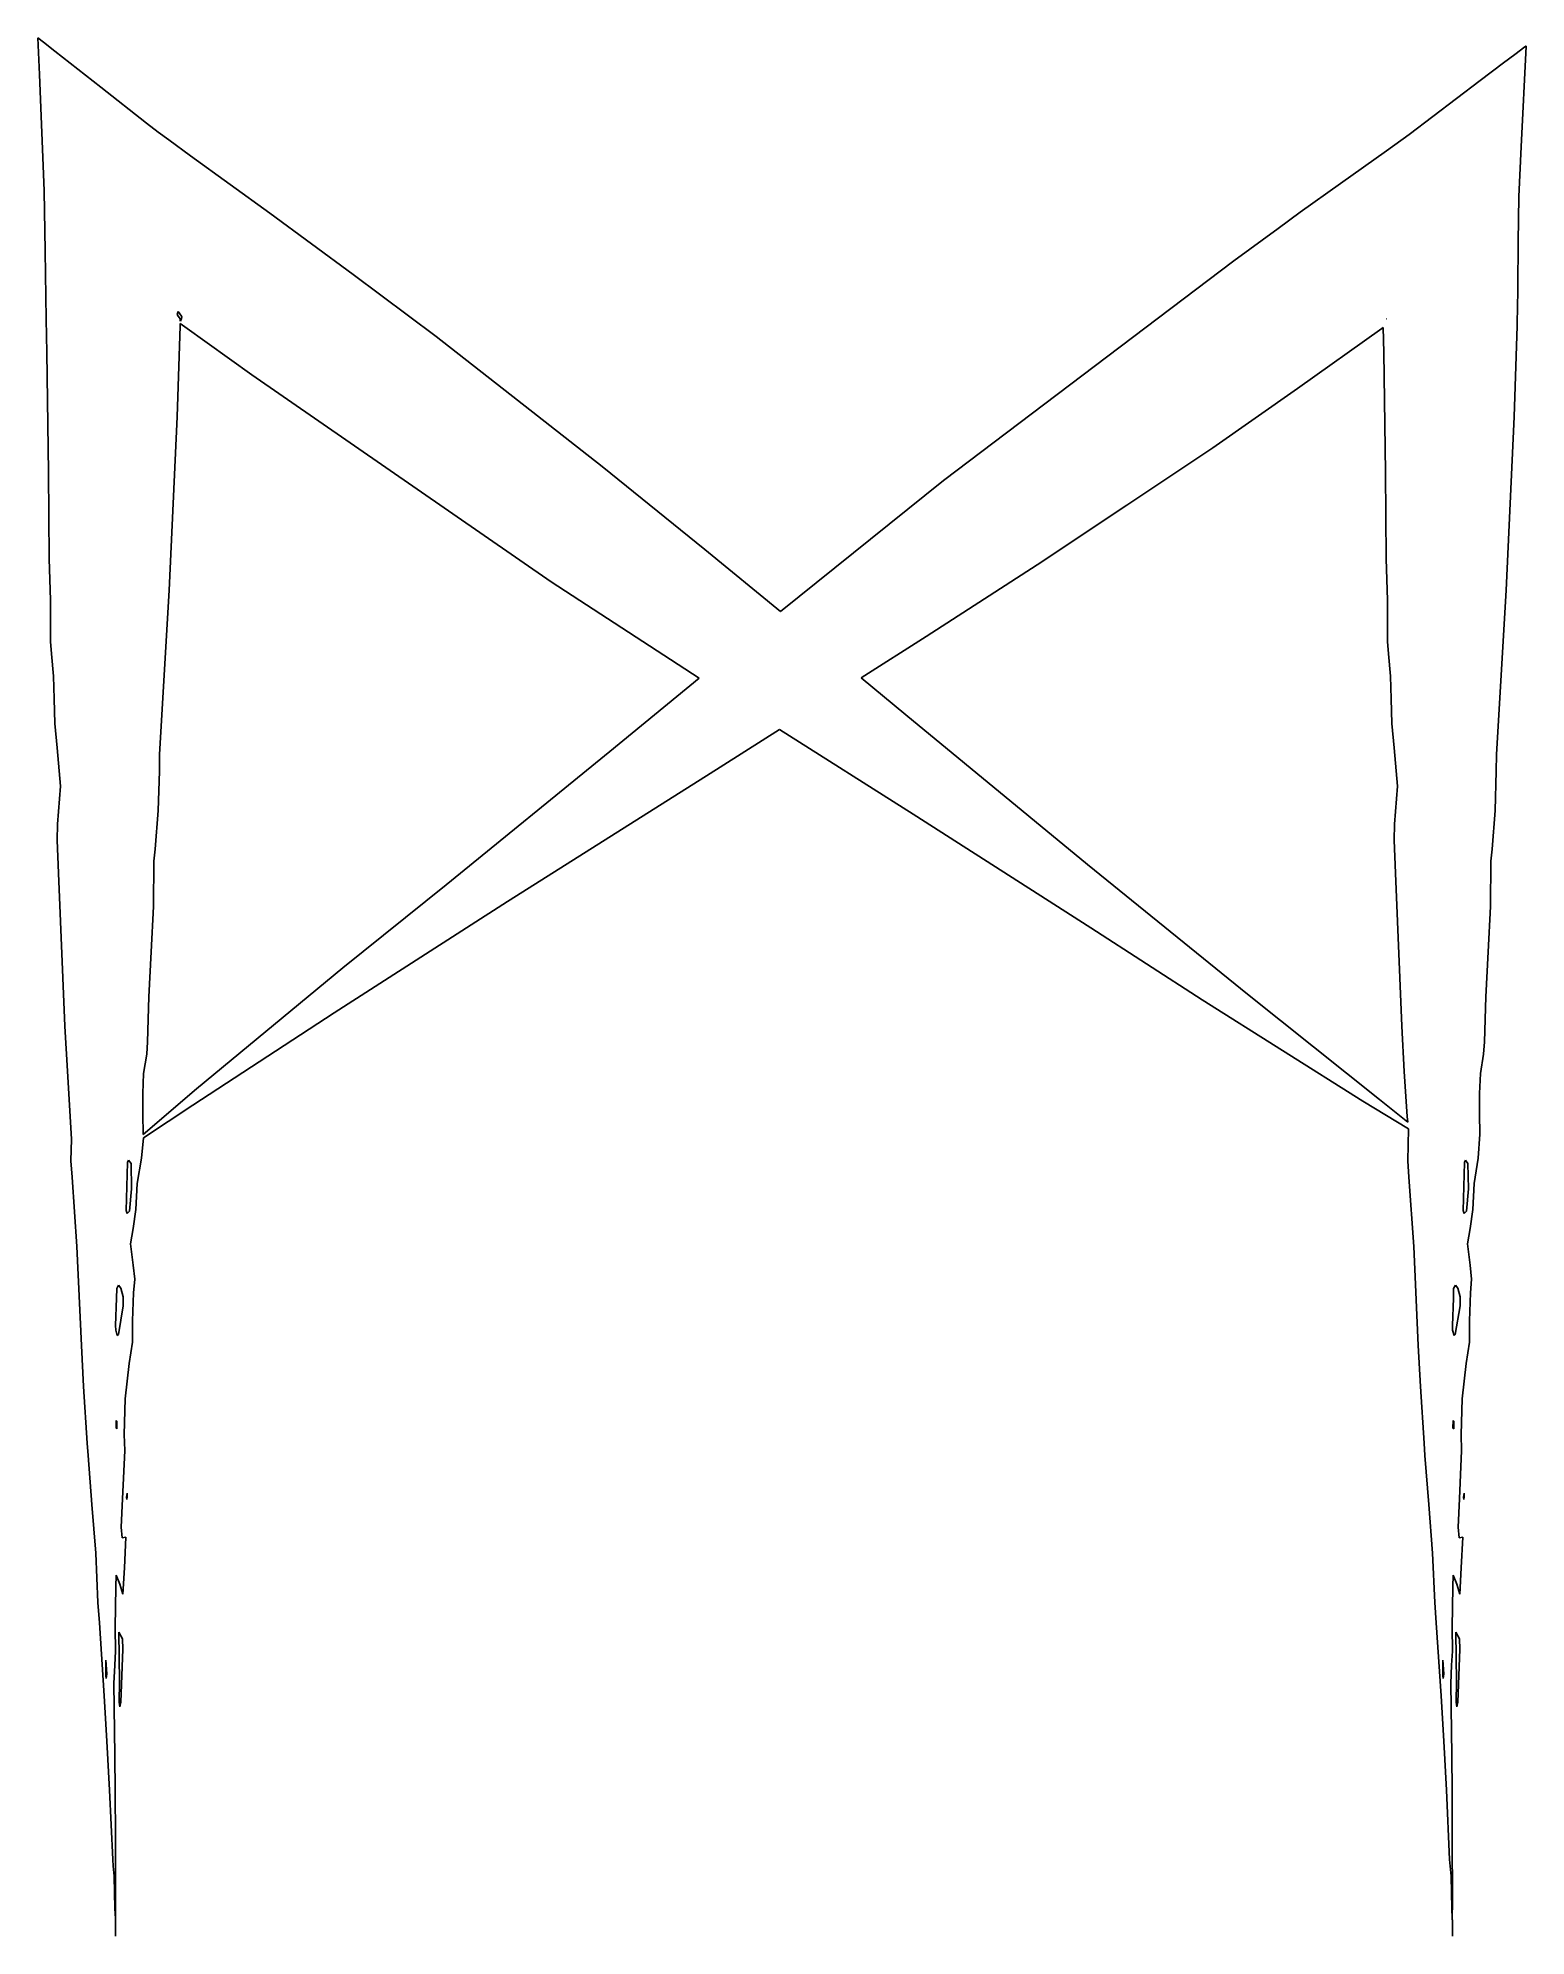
# Model space of a CAD drawing. Extents: x 0 to 93, y 0 to 119.
import ezdxf

# ---------------------------------------------------------------- set-up
doc = ezdxf.new("R2010")
doc.units = 0

msp = doc.modelspace()

# ---------------------------------------------------------------- linework, layer by layer
at = {"layer": 'Layer 1'}
for p, q in [((0.351663, 118.779), (0, 119.047)), ((0, 119.047), (0.018909, 118.59)), ((0.018909, 118.59), (0.094731, 116.76)), ((1.06906, 118.217), (0.351663, 118.779)), ((3.940354, 115.964352), (1.06906, 118.217)), ((92.623913, 118.01916), (91.902539, 117.478036)), ((92.982671, 118.287666), (92.623913, 118.01916)), ((93.161552, 118.42136), (92.982671, 118.287666)), ((93.027006, 112.226929), (93.326508, 118.527959)), ((93.250929, 118.488083), (93.161552, 118.42136)), ((93.3179, 118.538), (93.250929, 118.488083)), ((93.326508, 118.527959), (93.3179, 118.538)), ((93.3179, 118.538), (93.3179, 118.538)), ((0.094731, 116.76), (0.394484, 109.456)), ((91.902539, 117.478036), (90.446099, 116.380356)), ((6.813894, 113.710242), (3.940354, 115.964352)), ((90.446099, 116.380356), (87.4875, 114.132)), ((7.53203, 113.147709), (6.813894, 113.710242)), ((8.21282, 112.653256), (7.53203, 113.147709)), ((87.4875, 114.132), (85.99347, 112.99174)), ((9.57478, 111.664), (8.21282, 112.653256)), ((84.56627, 111.97871), (81.69323, 109.92775)), ((85.99347, 112.99174), (84.56627, 111.97871)), ((92.874888, 109.109649), (93.027006, 112.226929)), ((14.5411, 108.055), (9.57478, 111.664)), ((81.69323, 109.92775), (79.17023, 108.11716)), ((0.394484, 109.456), (0.449627, 105.67499)), ((92.837793, 106.244699), (92.874888, 109.109649)), ((19.7637, 104.21), (14.5411, 108.055)), ((77.77815, 107.1096), (75.00631, 105.0778)), ((79.17023, 108.11716), (77.77815, 107.1096)), ((92.800697, 103.403289), (92.837793, 106.244699)), ((0.449627, 105.67499), (0.51523, 101.40712)), ((75.00631, 105.0778), (56.7958, 91.3102)), ((24.96506, 100.33652), (19.7637, 104.21)), ((92.782026, 101.991539), (92.800697, 103.403289)), ((0.51523, 101.40712), (0.566518, 99.33338)), ((8.72446, 101.704496), (8.7512, 101.777)), ((8.801391, 101.612254), (8.72446, 101.704496)), ((8.7512, 101.777), (8.751212, 101.77695)), ((8.751212, 101.77695), (8.796026, 101.889359)), ((8.796026, 101.889359), (9.00167, 101.598569)), ((8.876578, 101.498236), (8.801391, 101.612254)), ((8.922388, 101.415954), (8.876578, 101.498236)), ((8.917288, 100.989112), (8.921646, 101.148567)), ((8.921646, 101.148567), (9.219904, 100.929602)), ((8.92687, 101.345371), (8.922388, 101.415954)), ((8.938195, 101.290972), (8.92687, 101.345371)), ((9.00106, 101.459772), (8.938195, 101.290972)), ((9.023966, 101.554503), (9.00106, 101.459772)), ((9.00167, 101.598569), (9.023966, 101.554503)), ((84.57055, 101.431412), (84.5505, 101.446)), ((84.5505, 101.446), (84.550512, 101.44585)), ((84.550512, 101.44585), (84.57055, 101.431412)), ((92.763103, 100.988962), (92.772566, 101.345228)), ((92.772566, 101.345228), (92.782026, 101.991539)), ((8.733561, 95.291332), (8.917288, 100.989112)), ((9.219904, 100.929602), (10.612614, 99.923042)), ((30.07031, 96.34513), (24.96506, 100.33652)), ((78.985087, 97.07612), (84.2715, 100.832)), ((84.2715, 100.832), (84.373326, 100.904946)), ((84.373326, 100.904946), (84.41229, 99.333366)), ((92.579376, 95.291182), (92.763103, 100.988962)), ((0.566518, 99.33338), (0.66822, 91.825)), ((10.612614, 99.923042), (13.4102, 97.9266)), ((84.41229, 99.333366), (84.513992, 91.824986)), ((13.4102, 97.9266), (32.1872, 84.9421)), ((73.677297, 93.34925), (78.985087, 97.07612)), ((8.233641, 84.429132), (8.733561, 95.291332)), ((35.38046, 92.18569), (30.07031, 96.34513)), ((92.079456, 84.428982), (92.579376, 95.291182)), ((68.288227, 89.75036), (73.677297, 93.34925)), ((0.66822, 91.825), (0.704816, 86.3839)), ((41.8234, 86.97051), (35.38046, 92.18569)), ((84.513992, 91.824986), (84.550466, 86.383886)), ((56.7958, 91.3102), (46.5638, 83.08892)), ((62.675337, 86.00955), (68.288227, 89.75036)), ((46.5638, 83.08892), (41.8234, 86.97051)), ((0.704816, 86.3839), (0.783474, 83.796617)), ((55.705097, 81.52347), (62.675337, 86.00955)), ((84.550466, 86.383886), (84.629169, 83.796603)), ((32.1872, 84.9421), (41.46335, 78.90721)), ((0.783474, 83.796617), (0.787721, 81.20719)), ((7.624428, 74.116332), (8.233641, 84.429132)), ((84.629169, 83.796603), (84.633369, 81.207176)), ((91.470243, 74.116182), (92.079456, 84.428982)), ((0.787721, 81.20719), (0.84797, 80.441502)), ((51.618977, 78.92615), (55.705097, 81.52347)), ((84.633369, 81.207176), (84.693745, 80.441488)), ((0.84797, 80.441502), (0.981011, 79.035742)), ((84.693745, 80.441488), (84.826784, 79.035728)), ((0.981011, 79.035742), (1.02461, 77.616262)), ((41.46335, 78.90721), (35.859, 74.3096)), ((54.430777, 76.61054), (51.618977, 78.92615)), ((84.826784, 79.035728), (84.870385, 77.616248)), ((1.02461, 77.616262), (1.067681, 76.075921)), ((84.870385, 77.616248), (84.913454, 76.075907)), ((65.815977, 67.22696), (54.430777, 76.61054)), ((1.067681, 76.075921), (1.200005, 74.534462)), ((41.918452, 72.79354), (46.511332, 75.69484)), ((46.511332, 75.69484), (54.888222, 70.38095)), ((84.913454, 76.075907), (85.045778, 74.534448)), ((1.200005, 74.534462), (1.424636, 72.14207)), ((7.615341, 73.080892), (7.624428, 74.116332)), ((35.859012, 74.30965), (25.597512, 65.94995)), ((35.859, 74.3096), (35.859012, 74.30965)), ((85.045778, 74.534448), (85.270319, 72.141931)), ((91.461031, 73.080742), (91.470243, 74.116182)), ((7.544563, 70.619927), (7.615341, 73.080892)), ((29.441952, 64.9187), (41.918452, 72.79354)), ((91.390355, 70.619777), (91.461031, 73.080742)), ((1.424636, 72.14207), (1.23063, 69.747)), ((85.270319, 72.141931), (85.076277, 69.746748)), ((7.353439, 68.180532), (7.544563, 70.619927)), ((54.888222, 70.38095), (66.040522, 63.25274)), ((91.199245, 68.180382), (91.390355, 70.619777)), ((1.23063, 69.747), (1.203743, 68.750646)), ((85.076277, 69.746748), (85.04939, 68.750394)), ((1.203743, 68.750646), (1.284904, 66.677156)), ((7.266424, 67.43165), (7.353439, 68.180532)), ((85.04939, 68.750394), (85.130551, 66.676904)), ((91.112109, 67.4315), (91.199245, 68.180382)), ((1.284904, 66.677156), (1.69171, 57.102756)), ((7.253085, 64.586206), (7.266424, 67.43165)), ((75.861177, 59.09456), (65.815977, 67.22696)), ((85.130551, 66.676904), (85.537357, 57.102504)), ((91.09883, 64.586056), (91.112109, 67.4315)), ((25.597512, 65.94995), (19.128062, 60.74212)), ((7.104474, 61.75253), (7.253085, 64.586206)), ((18.573452, 57.92481), (29.441952, 64.9187)), ((90.95028, 61.75238), (91.09883, 64.586056)), ((66.040522, 63.25274), (73.012012, 58.73903)), ((6.951485, 58.936798), (7.104474, 61.75253)), ((19.128062, 60.74212), (9.939802, 53.1542)), ((90.79723, 58.936647), (90.95028, 61.75238)), ((6.880655, 56.10902), (6.951485, 58.936798)), ((73.012012, 58.73903), (83.095212, 52.38858)), ((84.126897, 52.48905), (75.861177, 59.09456)), ((90.726337, 56.10887), (90.79723, 58.936647)), ((9.711962, 52.14275), (18.573452, 57.92481)), ((1.69171, 57.102756), (1.845944, 54.260956)), ((6.821775, 55.34358), (6.880655, 56.10902)), ((85.537357, 57.102504), (85.691716, 54.260704)), ((90.667457, 55.34343), (90.726337, 56.10887)), ((6.619648, 54.124532), (6.821775, 55.34358)), ((90.465439, 54.124382), (90.667457, 55.34343)), ((1.845944, 54.260956), (2.02719, 51.436956)), ((6.568952, 52.86291), (6.619648, 54.124532)), ((85.691716, 54.260704), (85.872838, 51.436704)), ((90.414761, 52.86276), (90.465439, 54.124382)), ((6.571564, 51.586409), (6.568952, 52.86291)), ((9.939802, 53.1542), (6.589492, 50.30244)), ((83.095212, 52.38858), (85.946592, 50.65455)), ((84.1269, 52.489), (84.126897, 52.48905)), ((85.922134, 51.064253), (84.1269, 52.489)), ((90.41705, 51.588421), (90.414761, 52.86276)), ((2.02719, 51.436956), (2.094892, 50.006984)), ((6.589492, 50.30244), (6.571564, 51.586409)), ((6.612732, 50.10137), (9.711962, 52.14275)), ((85.872838, 51.436704), (85.922134, 51.064253)), ((90.433057, 50.31959), (90.41705, 51.588421)), ((2.094892, 50.006984), (2.058311, 48.653286)), ((6.48738, 48.8273), (6.612732, 50.10137)), ((85.946592, 50.65455), (85.904143, 48.65325)), ((90.3331, 48.8273), (90.433057, 50.31959)), ((6.216539, 47.222771), (6.48738, 48.8273)), ((90.062278, 47.222724), (90.3331, 48.8273)), ((2.058311, 48.653286), (2.137979, 47.627306)), ((2.137979, 47.627306), (2.448062, 43.280896)), ((5.536964, 45.534481), (5.620366, 48.545451)), ((5.620366, 48.545451), (5.68771, 48.683254)), ((5.68771, 48.683254), (5.838335, 48.4918)), ((5.838335, 48.4918), (5.861113, 46.90067)), ((85.904143, 48.65325), (85.983687, 47.62727)), ((85.983687, 47.62727), (86.293894, 43.28086)), ((89.382651, 45.534531), (89.466188, 48.545501)), ((89.466188, 48.545501), (89.533408, 48.683304)), ((89.533408, 48.683304), (89.684033, 48.49185)), ((89.684033, 48.49185), (89.706935, 46.90072)), ((5.861113, 46.90067), (5.74385, 45.4885)), ((6.137957, 45.597442), (6.216539, 47.222771)), ((89.706935, 46.90072), (89.5897, 45.4885)), ((89.983635, 45.597355), (90.062278, 47.222724)), ((5.591238, 45.347261), (5.536964, 45.534481)), ((5.743852, 45.48855), (5.591238, 45.347261)), ((5.74385, 45.4885), (5.743852, 45.48855)), ((5.97912, 44.398062), (6.137957, 45.597442)), ((89.437049, 45.347311), (89.382651, 45.534531)), ((89.589663, 45.4886), (89.437049, 45.347311)), ((89.5897, 45.4885), (89.589663, 45.4886)), ((89.824798, 44.397975), (89.983635, 45.597355)), ((5.805966, 43.4398), (5.97912, 44.398062)), ((89.651768, 43.439713), (89.824798, 44.397975)), ((2.448062, 43.280896), (2.722173, 37.070366)), ((5.980489, 42.10224), (5.805966, 43.4398)), ((86.293894, 43.28086), (86.568005, 37.07033)), ((89.826181, 42.102153), (89.651768, 43.439713)), ((6.067208, 41.236891), (5.980489, 42.10224)), ((89.912964, 41.236809), (89.826181, 42.102153)), ((4.924759, 40.039848), (4.94009, 40.641301)), ((4.94009, 40.641301), (5.054096, 40.84923)), ((5.054096, 40.84923), (5.204097, 40.657037)), ((5.204097, 40.657037), (5.351225, 40.119095)), ((6.001401, 40.3697), (6.067208, 41.236891)), ((88.770573, 40.039898), (88.785903, 40.641351)), ((88.785903, 40.641351), (88.89991, 40.84928)), ((88.89991, 40.84928), (89.04977, 40.657087)), ((89.04977, 40.657087), (89.19696, 40.119128)), ((89.847218, 40.369613), (89.912964, 41.236809)), ((4.873597, 38.321748), (4.924759, 40.039848)), ((5.349119, 39.56146), (5.042146, 37.77054)), ((5.351225, 40.119095), (5.34911, 39.5614)), ((5.34911, 39.5614), (5.349119, 39.56146)), ((5.92497, 38.6211), (6.001401, 40.3697)), ((88.719409, 38.321798), (88.770573, 40.039898)), ((89.194806, 39.56151), (88.887833, 37.77059)), ((89.19696, 40.119128), (89.1948, 39.5614)), ((89.1948, 39.5614), (89.194806, 39.56151)), ((89.770662, 38.621013), (89.847218, 40.369613)), ((4.875714, 38.039173), (4.873597, 38.321748)), ((5.938305, 37.275958), (5.92497, 38.6211)), ((88.721525, 38.039223), (88.719409, 38.321798)), ((89.784044, 37.275895), (89.770662, 38.621013)), ((2.722173, 37.070366), (2.862962, 34.491596)), ((4.971066, 37.701452), (4.875714, 38.039173)), ((5.042146, 37.77054), (4.971066, 37.701452)), ((5.727156, 35.947425), (5.938305, 37.275958)), ((86.568005, 37.07033), (86.70867, 34.49156)), ((88.816755, 37.701502), (88.721525, 38.039223)), ((88.887833, 37.77059), (88.816755, 37.701502)), ((89.572858, 35.947393), (89.784044, 37.275895)), ((5.46931, 33.72587), (5.727156, 35.947425)), ((89.315076, 33.725835), (89.572858, 35.947393)), ((2.862962, 34.491596), (3.091384, 30.950836)), ((5.404376, 31.490345), (5.46931, 33.72587)), ((86.70867, 34.49156), (86.937219, 30.9508)), ((89.250202, 31.490313), (89.315076, 33.725835)), ((4.895506, 31.87968), (4.905215, 32.377607)), ((4.905215, 32.377607), (4.947043, 32.329683)), ((4.947043, 32.329683), (4.941689, 31.8386)), ((88.741193, 31.87973), (88.751028, 32.377657)), ((88.751028, 32.377657), (88.792854, 32.329733)), ((88.792854, 32.329733), (88.7875, 31.83865)), ((3.091384, 30.950836), (3.142548, 30.180291)), ((4.941689, 31.8386), (4.895506, 31.87968)), ((5.441098, 30.488885), (5.404376, 31.490345)), ((86.937219, 30.9508), (86.988256, 30.180255)), ((88.7875, 31.83865), (88.741193, 31.87973)), ((89.286925, 30.488853), (89.250202, 31.490313)), ((3.142548, 30.180291), (3.386035, 27.102971)), ((5.306408, 27.459615), (5.441098, 30.488885)), ((86.988256, 30.180255), (87.231743, 27.102935)), ((89.15211, 27.459583), (89.286925, 30.488853)), ((5.224375, 25.688735), (5.306408, 27.459615)), ((5.592227, 27.82105), (5.55227, 27.5508)), ((5.55227, 27.5508), (5.578161, 27.408391)), ((5.55227, 27.5508), (5.55227, 27.5508)), ((5.578161, 27.408391), (5.601439, 27.612045)), ((5.601439, 27.612045), (5.592227, 27.82105)), ((89.0702, 25.688703), (89.15211, 27.459583)), ((89.438048, 27.82105), (89.3981, 27.5508)), ((89.3981, 27.5508), (89.423991, 27.408391)), ((89.3981, 27.5508), (89.3981, 27.5508)), ((89.423991, 27.408391), (89.447133, 27.612045)), ((89.447133, 27.612045), (89.438048, 27.82105)), ((3.386035, 27.102971), (3.622924, 24.046191)), ((87.231743, 27.102935), (87.468756, 24.046155)), ((5.279894, 25.022259), (5.224375, 25.688735)), ((5.511056, 25.063336), (5.279894, 25.022259)), ((5.419438, 23.132746), (5.511056, 25.063336)), ((89.125595, 25.022227), (89.0702, 25.688703)), ((89.356757, 25.063304), (89.125595, 25.022227)), ((89.265263, 23.132714), (89.356757, 25.063304)), ((3.622924, 24.046191), (3.761213, 20.966261)), ((87.468756, 24.046155), (87.607045, 20.966225)), ((4.883044, 21.941582), (4.912299, 22.678266)), ((4.912299, 22.678266), (5.130188, 22.099892)), ((5.326697, 21.474646), (5.419438, 23.132746)), ((88.728757, 21.94155), (88.758136, 22.678234)), ((88.758136, 22.678234), (88.975917, 22.09986)), ((89.172412, 21.474614), (89.265263, 23.132714)), ((4.849177, 19.394432), (4.883044, 21.941582)), ((5.130188, 22.099892), (5.326697, 21.474646)), ((88.695023, 19.3944), (88.728757, 21.94155)), ((88.975917, 22.09986), (89.172412, 21.474614)), ((3.761213, 20.966261), (3.851959, 19.690071)), ((87.607045, 20.966225), (87.697667, 19.690035)), ((3.851959, 19.690071), (4.162403, 15.102791)), ((4.86536, 17.903262), (4.849177, 19.394432)), ((5.298775, 18.677797), (5.070647, 19.08985)), ((5.070647, 19.08985), (5.11048, 15.9905)), ((87.697667, 19.690035), (88.008125, 15.102755)), ((88.711206, 17.90323), (88.695023, 19.3944)), ((89.144542, 18.677797), (88.916367, 19.08985)), ((88.916367, 19.08985), (88.9562, 15.9905)), ((4.812454, 17.023424), (4.86536, 17.903262)), ((5.206331, 14.70709), (5.323095, 18.02702)), ((5.323095, 18.02702), (5.298775, 18.677797)), ((88.658176, 17.023392), (88.711206, 17.90323)), ((89.052051, 14.70709), (89.168815, 18.02702)), ((89.168815, 18.02702), (89.144542, 18.677797)), ((4.261271, 16.388878), (4.254049, 17.342659)), ((4.254049, 17.342659), (4.317163, 16.496058)), ((4.760918, 15.888524), (4.812454, 17.023424)), ((88.107077, 16.388928), (88.099858, 17.342709)), ((88.099858, 17.342709), (88.162968, 16.496108)), ((88.606767, 15.888492), (88.658176, 17.023392)), ((4.28679, 16.1978), (4.261271, 16.388878)), ((4.317163, 16.496058), (4.28679, 16.1978)), ((4.28679, 16.1978), (4.28679, 16.1978)), ((4.825899, 11.386134), (4.760918, 15.888524)), ((5.11048, 15.9905), (5.103385, 14.70958)), ((5.11048, 15.9905), (5.11048, 15.9905)), ((88.132477, 16.19785), (88.107077, 16.388928)), ((88.1325, 16.1978), (88.132477, 16.19785)), ((88.162968, 16.496108), (88.1325, 16.1978)), ((88.671621, 11.386102), (88.606767, 15.888492)), ((88.9562, 15.9905), (88.949229, 14.70958)), ((88.9562, 15.9905), (88.9562, 15.9905)), ((4.162403, 15.102791), (4.319999, 12.272321)), ((5.103385, 14.70958), (5.14409, 14.415428)), ((5.14409, 14.415428), (5.206331, 14.70709)), ((88.008125, 15.102755), (88.165845, 12.272285)), ((88.949229, 14.70958), (88.98981, 14.415428)), ((88.98981, 14.415428), (89.052051, 14.70709)), ((4.319999, 12.272321), (4.486183, 9.200101)), ((88.165845, 12.272285), (88.332029, 9.200065)), ((4.837101, 9.106244), (4.825899, 11.386134)), ((88.68295, 9.106212), (88.671621, 11.386102)), ((4.486183, 9.200101), (4.687972, 4.840371)), ((4.85341, 6.275524), (4.837101, 9.106244)), ((88.332029, 9.200065), (88.533818, 4.840335)), ((88.699132, 6.275492), (88.68295, 9.106212)), ((4.857889, 2.208324), (4.85341, 6.275524)), ((88.703614, 2.208292), (88.699132, 6.275492)), ((4.687972, 4.840371), (4.71511, 4.422485)), ((88.533818, 4.840335), (88.560956, 4.422449)), ((4.71511, 4.422485), (4.783326, 3.806177)), ((4.783326, 3.806177), (4.832247, 1.782097)), ((88.560956, 4.422449), (88.629048, 3.806141)), ((88.629048, 3.806141), (88.678093, 1.782061)), ((4.832247, 1.782097), (4.856148, 1.157074)), ((4.856148, 1.157074), (4.857889, 2.208324)), ((88.678093, 1.782061), (88.701994, 1.157162)), ((88.701994, 1.157162), (88.703614, 2.208292)), ((4.856287, 1.154993), (4.856039, 1.109061)), ((4.856039, 1.109061), (4.85778, 0.996777)), ((4.85778, 0.996777), (4.856287, 1.154993)), ((4.85778, 0.996777), (4.85778, 0.996777)), ((4.866745, 0.42939), (4.857782, 0.996778)), ((4.857782, 0.996778), (4.862763, 0.485406)), ((4.862763, 0.485406), (4.869779, 0.087437)), ((4.87073, 0.049096), (4.866745, 0.42939)), ((4.869779, 0.087437), (4.87073, 0.049096)), ((4.87073, 0.049096), (4.87073, 0.049096)), ((88.702104, 1.154993), (88.701856, 1.109061)), ((88.701856, 1.109061), (88.7036, 0.994536)), ((88.7036, 0.994536), (88.702104, 1.154993)), ((88.712415, 0.42939), (88.703579, 0.994537)), ((88.703579, 0.994537), (88.708433, 0.485409)), ((88.7036, 0.994536), (88.7036, 0.994536)), ((88.708433, 0.485409), (88.715554, 0.087437)), ((88.7164, 0.049096), (88.712415, 0.42939)), ((88.715554, 0.087437), (88.7164, 0.049096)), ((88.7164, 0.049096), (88.7164, 0.049096))]:
    msp.add_line(p, q, dxfattribs=at)

doc.saveas('drawing.dxf')
